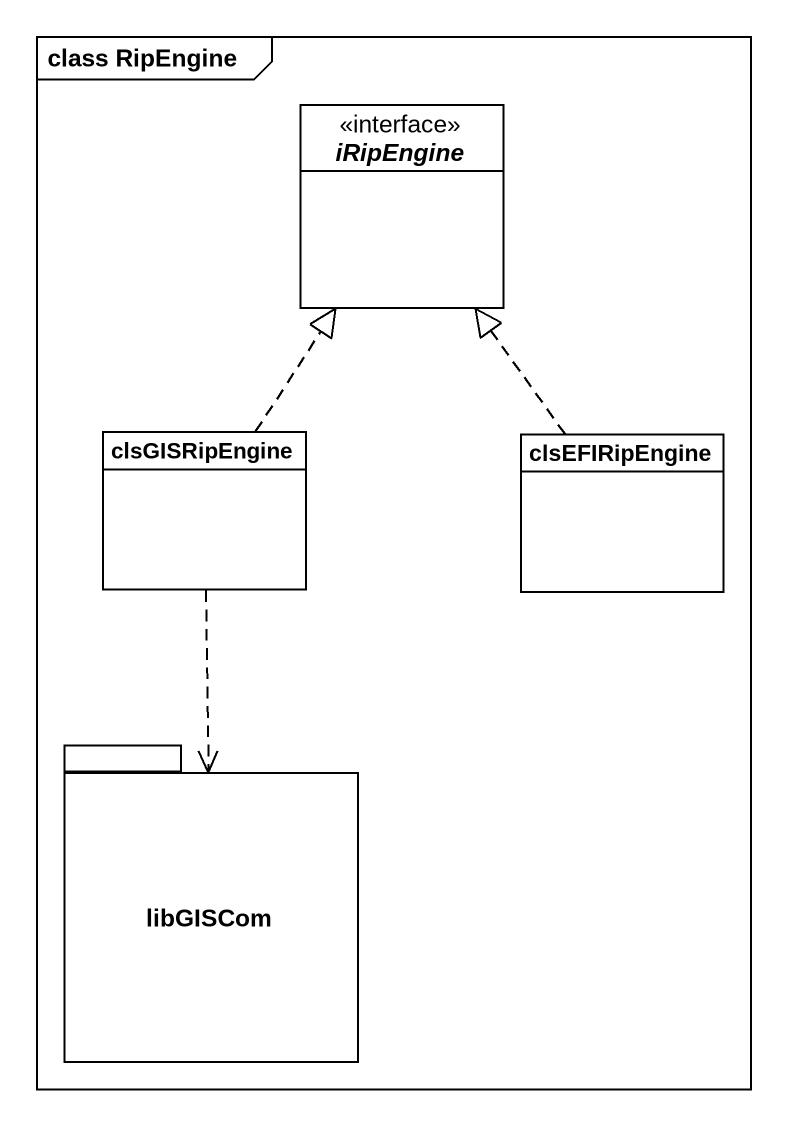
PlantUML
@startuml
mainframe class RipEngine
hide circle
hide empty members
interface iRipEngine <<interface>>
class clsGISRipEngine
class clsEFIRipEngine
package libGISCom {
}
clsGISRipEngine .up.|> iRipEngine
clsGISRipEngine ..> libGISCom
clsEFIRipEngine .up.|> iRipEngine
@enduml
